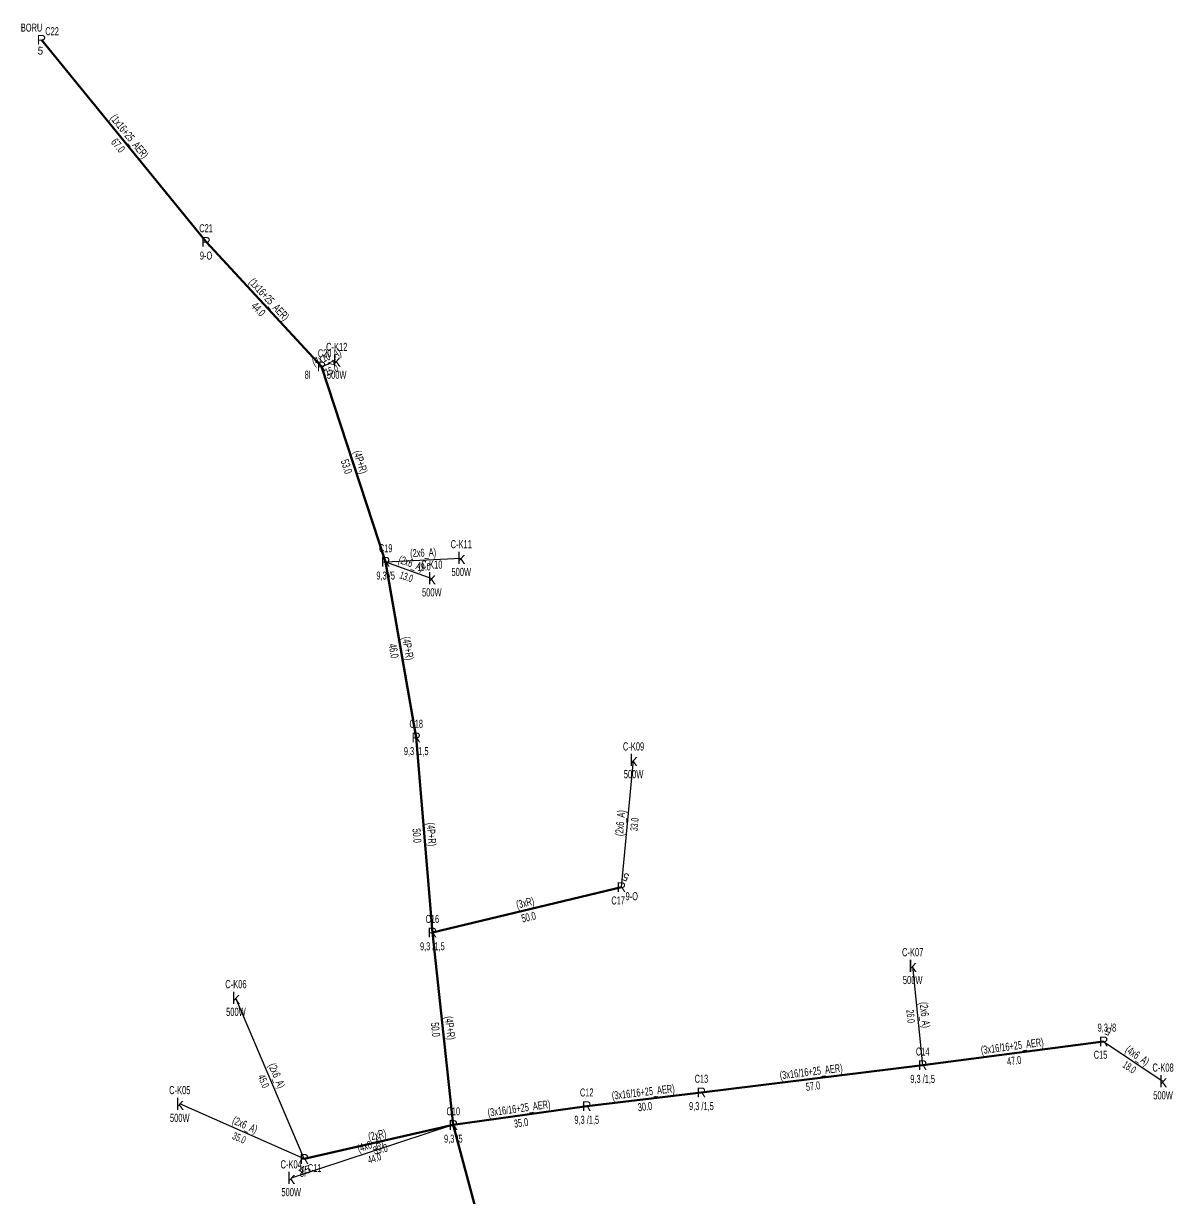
# Model space of a CAD drawing. Header units: millimetres. Extents: x 563565 to 566167, y 4094172 to 4096697.
# Drawn here: x 563809.2 to 564103.6, y 4096395.7 to 4096696.6 of the extents above; entities that cross this region are included whole.
import ezdxf
from ezdxf.enums import TextEntityAlignment as Align

# ---------------------------------------------------------------- set-up
doc = ezdxf.new("R2010")
doc.units = ezdxf.units.MM
doc.linetypes.add('DASHDOT', pattern=[5, 2.5, -1.25, 0, -1.25])
for name, color, linetype, lineweight in [('DIREK_AG_MEVCUT', 120, 'Continuous', 25), ('HAT_ABONE_HAVAI_MEVCUT', 56, 'Continuous', 30), ('HAT_ABONE_YERALTI_MEVCUT', 56, 'DASHDOT', 30), ('HAT_AG_HAVAI_MEVCUT', 126, 'Continuous', 50), ('KOFRE_ABONE_MEVCUT', 6, 'Continuous', 25)]:
    doc.layers.add(name, color=color, linetype=linetype, lineweight=lineweight)
doc.styles.add('Direk', font='B_CAD')
doc.styles.get("Standard").update_dxf_attribs({"font": 'Arial'})

msp = doc.modelspace()

# ---------------------------------------------------------------- linework, layer by layer
at = {"layer": 'HAT_ABONE_HAVAI_MEVCUT'}
for p, q in [((563902, 4096558.76), (563921.37, 4096559.73)), ((563902, 4096558.76), (563913.82, 4096554.51)), ((563962.38, 4096475.45), (563965.5, 4096507.95)), ((564039.56, 4096429.86), (564037, 4096455.24)), ((563881.16, 4096405.85), (563863.64, 4096447.07)), ((564085.92, 4096435.95), (564101.14, 4096425.7)), ((563881.16, 4096405.85), (563849.26, 4096419.93)), ((563919.33, 4096414.55), (563877.8, 4096400.92))]:
    msp.add_line(p, q, dxfattribs=at)
at = {"layer": 'HAT_ABONE_YERALTI_MEVCUT', "flags": 128}
msp.add_lwpolyline([(563885.57, 4096608.77), (563889.46, 4096610.25)], dxfattribs=at)
at = {"layer": 'HAT_AG_HAVAI_MEVCUT'}
for p, q in [((563855.99, 4096640.7), (563813.84, 4096692.45)), ((563885.57, 4096608.77), (563855.99, 4096640.7)), ((563902, 4096558.76), (563885.57, 4096608.77)), ((563909.82, 4096513.8), (563902, 4096558.76)), ((563913.96, 4096463.82), (563909.82, 4096513.8)), ((563913.96, 4096463.82), (563962.38, 4096475.45)), ((563919.33, 4096414.55), (563913.96, 4096463.82)), ((564039.56, 4096429.86), (564085.92, 4096435.95)), ((563982.88, 4096422.89), (564039.56, 4096429.86)), ((563953.51, 4096419.38), (563982.88, 4096422.89)), ((563919.33, 4096414.55), (563953.51, 4096419.38)), ((563881.16, 4096405.85), (563919.33, 4096414.55)), ((563931.24, 4096370.12), (563919.33, 4096414.55))]:
    msp.add_line(p, q, dxfattribs=at)

# ---------------------------------------------------------------- texts
at = {"layer": 'DIREK_AG_MEVCUT', "linetype": 'ByBlock', "width": 0.53}
for s, p in [('BORU', (563811.293718, 4096695.576218)), ('C22', (563816.55375, 4096694.66033)), ('C21', (563855.99, 4096644.2)), ('9-O', (563855.99, 4096637.2)), ('C20', (563886.367978, 4096612.177819)), ('8I', (563882.034936, 4096606.687722)), ('C19', (563902, 4096562.26)), ('9,3 /5', (563902, 4096555.26)), ('C18', (563909.82, 4096517.3)), ('9,3 /1,5', (563909.82, 4096510.3)), ('9-O', (563965.041273, 4096473.137505)), ('C17', (563961.548611, 4096472.050178)), ('C16', (563913.96, 4096467.32)), ('9,3 /1,5', (563913.96, 4096460.32)), ('9,3 /8', (564086.752938, 4096439.490847)), ('C14', (564039.56, 4096433.36)), ('C15', (564085.118547, 4096432.542996)), ('C13', (563982.88, 4096426.39)), ('9,3 /1,5', (564039.56, 4096426.36)), ('C12', (563953.51, 4096422.88)), ('9,3 /1,5', (563982.88, 4096419.39)), ('C10', (563919.33, 4096418.05)), ('9,3 /1,5', (563953.51, 4096415.88)), ('9,3 /5', (563919.33, 4096411.05)), ('C11', (563883.788458, 4096403.538895)), ('8I', (563880.81888, 4096402.299448))]:
    msp.add_text(s, height=2.05, dxfattribs=at).set_placement(p, align=Align.MIDDLE_CENTER)
at = {"layer": 'DIREK_AG_MEVCUT', "linetype": 'ByBlock', "style": 'Direk'}
for p in [(563813.84, 4096692.45), (563855.99, 4096640.7), (563885.57, 4096608.77), (563902, 4096558.76), (563909.82, 4096513.8), (563962.38, 4096475.45), (563913.96, 4096463.82), (564085.92, 4096435.95), (564039.56, 4096429.86), (563982.88, 4096422.89), (563953.51, 4096419.38), (563919.33, 4096414.55), (563881.16, 4096405.85)]:
    msp.add_text('R', height=2.5, dxfattribs=at).set_placement(p, align=Align.MIDDLE_CENTER)
at = {"layer": 'DIREK_AG_MEVCUT', "color": 32, "style": 'Direk'}
for s, rotation, p in [('5', 354.162568, (563813.555222, 4096689.664519)), ('4', 469.508541, (563888.209257, 4096609.705053)), ('5', 516.763815, (563963.484662, 4096478.022882)), ('5', 516.40203, (564087.040886, 4096438.515855)), ('4', 345.348234, (563880.451758, 4096403.141053)), ('5', 17.933603, (563882.022161, 4096403.186041))]:
    msp.add_text(s, height=2, rotation=rotation, dxfattribs=at).set_placement(p, align=Align.MIDDLE_CENTER)
at = {"layer": 'HAT_ABONE_HAVAI_MEVCUT', "lineweight": 30, "width": 0.53}
for s, rotation, p in [('(2x6_A)', 2.866831, (563911.642487, 4096560.093936, 281960.685)), ('(2x6_A)', 340.223441, (563908.1976, 4096557.434866, 281956.91)), ('(2x6_A)', 84.51641, (563963.09389, 4096491.781227, 281982.75)), ('(2x6_A)', 275.759763, (564039.125709, 4096442.635304, 282018.5)), ('(4x6_A)', 326.041469, (564094.004804, 4096431.530026, 282050.57)), ('(2x6_A)', 293.027258, (563873.182271, 4096426.792494, 281931.82)), ('(2x6_A)', 336.184329, (563865.553226, 4096413.667622, 281924.63)), ('(4x6_A)', 378.169654, (563898.299943, 4096408.542617, 281938.9))]:
    msp.add_text(s, height=2.05, rotation=rotation, dxfattribs=at).set_placement(p, align=Align.CENTER)
for s, rotation, p in [('19.0', 2.866831, (563911.727513, 4096558.396064, 281960.685)), ('13.0', 340.223441, (563907.6224, 4096555.835134, 281956.91)), ('33.0', 84.51641, (563964.78611, 4096491.618773, 281982.75)), ('26.0', 275.759763, (564037.434291, 4096442.464696, 282018.5)), ('18.0', 326.041469, (564093.055196, 4096430.119974, 282050.57)), ('45.0', 293.027258, (563871.617729, 4096426.127506, 281931.82)), ('35.0', 336.184329, (563864.866774, 4096412.112378, 281924.63)), ('44.0', 378.169654, (563898.830057, 4096406.927383, 281938.9))]:
    msp.add_text(s, height=1.9, rotation=rotation, dxfattribs=at).set_placement(p, align=Align.TOP_CENTER)
at = {"layer": 'HAT_ABONE_YERALTI_MEVCUT', "lineweight": 30, "width": 0.53}
msp.add_text('(4x10_A)', height=2.05, rotation=20.829954, dxfattribs=at).set_placement((563887.212744, 4096610.304444), align=Align.CENTER)
msp.add_text('15.0', height=1.9, rotation=20.829954, dxfattribs=at).set_placement((563887.817256, 4096608.715556), align=Align.TOP_CENTER)
at = {"layer": 'HAT_AG_HAVAI_MEVCUT', "lineweight": 30, "width": 0.53}
for s, rotation, p in [('(1x16+25_AER)', 309.162566, (563835.574054, 4096667.111794, 281906.92)), ('(1x16+25_AER)', 312.812069, (563871.403549, 4096625.312656, 281927.995)), ('(4P+R)', 288.187125, (563894.592536, 4096584.030303, 281942.785)), ('(4P+R)', 279.866883, (563906.747427, 4096536.425656, 281951)), ('(4P+R)', 274.735179, (563912.737099, 4096488.880168, 281954.91)), ('(3xR)', 13.506026, (563937.971485, 4096470.461494, 281981.19)), ('(4P+R)', 276.220187, (563917.489996, 4096439.277097, 281956.98)), ('(3x16/16+25_AER)', 7.483709, (564062.629292, 4096433.74776, 282042.96)), ('(3x16/16+25_AER)', 7.010527, (564011.116256, 4096427.218645, 282019.78)), ('(3x16/16+25_AER)', 6.815079, (563968.094135, 4096421.978994, 281991.44)), ('(3x16/16+25_AER)', 8.043252, (563936.301067, 4096417.806638, 281976.755)), ('(2xR)', 12.839945, (563900.056106, 4096411.028745, 281959.665))]:
    msp.add_text(s, height=2.05, rotation=rotation, dxfattribs=at).set_placement(p, align=Align.CENTER)
for s, rotation, p in [('67.0', 309.162566, (563834.255946, 4096666.038206, 281906.92)), ('44.0', 312.812069, (563870.156451, 4096624.157344, 281927.995)), ('53.0', 288.187125, (563892.977464, 4096583.499697, 281942.785)), ('46.0', 279.866883, (563905.072573, 4096536.134344, 281951)), ('50.0', 274.735179, (563911.042901, 4096488.739832, 281954.91)), ('50.0', 13.506026, (563938.368515, 4096468.808506, 281981.19)), ('50.0', 276.220187, (563915.800004, 4096439.092903, 281956.98)), ('47.0', 7.483709, (564062.850708, 4096432.06224, 282042.96)), ('57.0', 7.010527, (564011.323744, 4096425.531355, 282019.78)), ('30.0', 6.815079, (563968.295865, 4096420.291006, 281991.44)), ('35.0', 8.043252, (563936.538933, 4096416.123362, 281976.755)), ('39.0', 12.839945, (563900.433894, 4096409.371255, 281959.665))]:
    msp.add_text(s, height=2.05, rotation=rotation, dxfattribs=at).set_placement(p, align=Align.TOP_CENTER)
at = {"layer": 'KOFRE_ABONE_MEVCUT', "linetype": 'ByBlock', "width": 0.6}
for s, p in [('C-K12', (563889.46, 4096612.75)), ('C-K11', (563921.37, 4096562.23)), ('C-K10', (563913.82, 4096557.01)), ('C-K09', (563965.5, 4096510.45)), ('C-K07', (564037, 4096457.74)), ('C-K06', (563863.64, 4096449.57)), ('C-K08', (564101.14, 4096428.2)), ('C-K05', (563849.26, 4096422.43)), ('C-K04', (563877.8, 4096403.42))]:
    msp.add_text(s, height=2.1, dxfattribs=at).set_placement(p, align=Align.CENTER)
at = {"layer": 'KOFRE_ABONE_MEVCUT', "linetype": 'ByBlock', "style": 'Direk'}
for p in [(563889.46, 4096610.25), (563921.37, 4096559.73), (563913.82, 4096554.51), (563965.5, 4096507.95), (564037, 4096455.24), (563863.64, 4096447.07), (564101.14, 4096425.7), (563849.26, 4096419.93), (563877.8, 4096400.92)]:
    msp.add_text('k', height=3, dxfattribs=at).set_placement(p, align=Align.MIDDLE_CENTER)
at = {"layer": 'KOFRE_ABONE_MEVCUT', "linetype": 'ByBlock', "width": 0.6}
for p in [(563889.46, 4096607.75), (563921.37, 4096557.23), (563913.82, 4096552.01), (563965.5, 4096505.45), (564037, 4096452.74), (563863.64, 4096444.57), (564101.14, 4096423.2), (563849.26, 4096417.43), (563877.8, 4096398.42)]:
    msp.add_text('500W', height=2.1, dxfattribs=at).set_placement(p, align=Align.TOP_CENTER)

doc.saveas('drawing.dxf')
